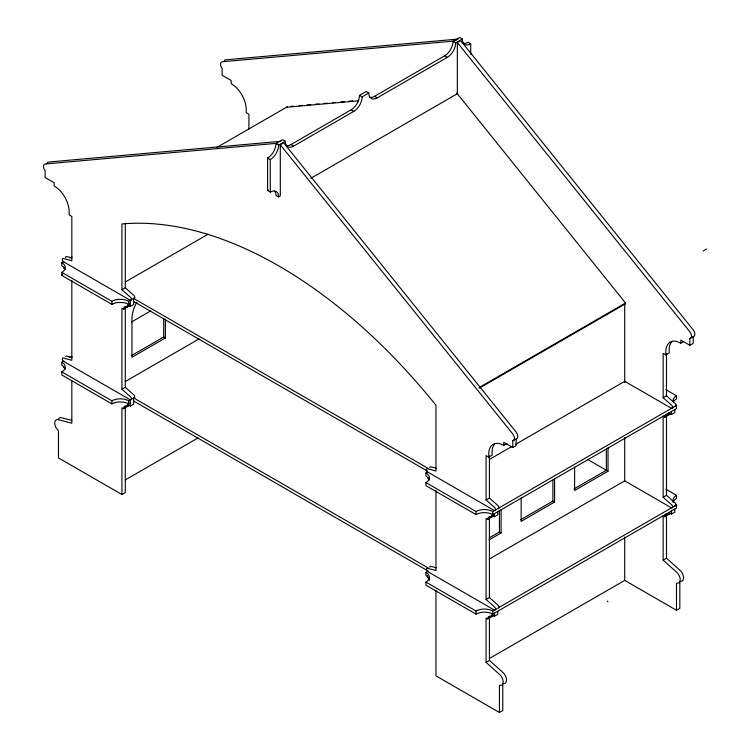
<?xml version="1.0" encoding="UTF-8"?>
<svg xmlns="http://www.w3.org/2000/svg" width="750" height="750" viewBox="0 0 750 750"><rect width="100%" height="100%" fill="white"/><g stroke="black" fill="none" stroke-linecap="round" stroke-linejoin="round"><path stroke-width="1.12" d="M456.75 93.028L625.556 303.019L624.722 304.209L624.722 382.613M504.731 683.522L505.491 683.044A7.162 4.134 60 0 0 503.812 673.331L489.422 660.422L489.422 617.231M216.778 147.487L287.475 106.678M65.138 269.653L64.369 268.012A11.812 6.816 0 0 0 61.809 265.8L61.809 262.716L63.825 261.544M69.881 258.047L71.906 256.884M125.278 406.988L125.278 492.619L121.941 494.55L121.941 407.756L123.609 408.722A5.672 3.272 60 0 1 127.622 406.406L127.622 404.475L130.294 406.022L130.294 399.844A1.988 1.153 60 0 0 131.456 399.019A1.988 1.153 60 0 0 130.453 396.778L121.941 389.241L121.941 308.231L123.609 309.197A5.672 3.272 60 0 1 127.622 306.881L127.622 304.95L130.294 306.497L130.294 300.319A1.988 1.153 60 0 0 131.456 299.494A1.988 1.153 60 0 0 130.453 297.253L121.941 289.716L121.941 223.95A444.103 256.406 60 0 1 435.966 405.253L435.966 471.019L427.453 468.731A1.988 1.153 60 0 0 426.45 469.8A1.988 1.153 60 0 0 427.613 471.984L494.428 510.553A1.988 1.153 60 0 0 495.6 509.728A1.988 1.153 60 0 0 494.587 507.488L486.075 499.95L486.075 455.587L488.756 457.134L488.756 454.041A21.262 12.272 60 0 1 499.894 443.747L503.784 445.406L503.784 442.322L512.803 447.525L516.15 445.594L516.15 438.844A4.8 2.775 60 0 0 516.15 432.094L283.631 142.847L280.294 144.769L280.294 195.938L278.616 196.903A11.812 6.816 -60 0 0 277.5 192.731L276.891 192.028A11.812 6.816 -60 0 0 270.272 192.084L267.6 190.538L267.6 158.044A11.812 6.816 -60 0 0 274.219 150.45L275.316 147.637A11.812 6.816 -60 0 0 275.944 143.578L282.628 139.725L285.3 141.263A11.812 6.816 -60 0 0 293.653 146.091L353.784 111.375A11.812 6.816 -60 0 0 360.413 103.772L361.5 100.959A11.812 6.816 -60 0 0 362.137 96.909L368.822 93.047A11.812 6.816 -60 0 0 369.459 96.375L370.547 97.922A11.812 6.816 -60 0 0 377.175 97.866L447.328 57.366A11.812 6.816 -60 0 0 455.681 42.9L462.356 39.047A11.812 6.816 -60 0 0 462.994 42.366L464.081 43.922A11.812 6.816 -60 0 0 470.709 43.866L470.709 54.309M285.9 145.491A11.812 6.816 -60 0 0 290.981 144.544L351.112 109.828A11.812 6.816 -60 0 0 357.741 102.234L358.828 99.422A11.812 6.816 -60 0 0 359.466 95.362L366.15 91.509L368.822 93.047M369.413 97.266A11.812 6.816 -60 0 0 374.503 96.328L444.656 55.819A11.812 6.816 -60 0 0 453.009 41.353L459.684 37.5L462.356 39.047M270.272 192.084L270.272 159.591A11.812 6.816 -60 0 0 276.891 151.988L277.987 149.184A11.812 6.816 -60 0 0 278.616 145.125L285.3 141.263M310.903 178.266L457.35 93.722L457.35 42.553L460.688 40.622L693.206 329.869A4.8 2.775 60 0 1 693.206 336.619L693.206 343.369L689.859 345.3L680.841 340.097L680.841 343.181L676.95 341.522A21.262 12.272 60 0 0 665.812 351.816L665.812 354.909L663.141 353.363L663.141 397.725L671.653 405.262A1.988 1.153 60 0 1 672.656 407.503A1.988 1.153 60 0 1 671.494 408.337L624.722 381.328L515.644 444.309M125.362 281.953L208.181 234.141M121.941 289.716L125.278 287.784L125.278 223.172M61.809 262.716A11.812 6.816 0 0 1 64.369 264.928L65.166 266.644A11.812 6.816 0 0 1 61.809 272.353L111.919 301.284A11.812 6.816 0 0 1 121.809 299.353L123.328 299.522A11.812 6.816 0 0 1 128.625 301.284L133.631 298.397A1.988 1.153 60 0 0 134.803 297.562A1.988 1.153 60 0 0 133.791 295.331L125.278 287.784M61.809 272.353L61.809 275.447L111.919 304.378A11.812 6.816 0 0 1 118.725 302.438L123.328 302.606A11.812 6.816 0 0 1 128.625 304.378L130.294 303.412M123.609 309.197L126.947 307.266A5.672 3.272 60 0 1 127.088 306.15M127.622 306.881L130.125 305.438M130.294 306.497L133.631 304.566L133.631 298.397M65.166 369.253L64.369 367.538A11.812 6.816 0 0 0 61.809 365.325L61.809 362.241L63.825 361.069M69.881 357.572L71.906 356.409M131.466 322.022L150.647 310.95M131.306 355.716L163.697 337.013L165.366 337.978L165.366 319.275M165.366 337.978L131.962 357.262L131.962 318.694A23.625 13.641 -60 0 1 136.856 302.231M125.362 381.478L199.088 338.906M121.941 389.241L125.278 387.309L125.278 307.462M61.809 362.241A11.812 6.816 0 0 1 64.369 364.453L65.166 366.169A11.812 6.816 0 0 1 61.809 371.878L111.919 400.809A11.812 6.816 0 0 1 121.809 398.878L123.328 399.047A11.812 6.816 0 0 1 128.625 400.809L133.631 397.922A1.988 1.153 60 0 0 134.803 397.087A1.988 1.153 60 0 0 133.791 394.856L125.278 387.309M61.809 371.878L61.809 374.972L111.919 403.903A11.812 6.816 0 0 1 118.725 401.962L123.328 402.131A11.812 6.816 0 0 1 128.625 403.903L130.294 402.938M123.609 408.722L126.947 406.791A5.672 3.272 60 0 1 127.088 405.675M127.622 406.406L129.291 405.441M130.294 406.022L133.631 404.091L133.631 397.922M125.362 479.887L198.075 437.906M703.228 250.95L706.566 249.028M479.109 387.572L625.547 303.028M479.288 388.172L625.725 303.637M429.3 479.962L429 479.091A11.812 6.816 0 0 0 425.944 476.034L425.944 472.95L427.613 471.984M503.784 445.406L507.122 443.475M680.841 343.181L683.353 341.737M512.803 447.525L512.803 440.775L516.15 438.844M689.859 345.3L689.859 338.55L693.206 336.619M488.756 457.134L492.094 455.203L492.094 452.119A21.262 12.272 60 0 1 495.197 443.381M665.812 354.909L669.15 352.978L669.15 349.894A21.262 12.272 60 0 1 672.253 341.156M489.384 459.469L511.603 446.644M486.075 499.95L489.422 498.019L489.422 455.991M663.141 397.725L666.478 395.794L666.478 353.766M425.944 472.95A11.812 6.816 0 0 1 429 476.006L429.3 476.878A11.812 6.816 0 0 1 425.944 482.587L476.053 511.519A11.812 6.816 0 0 1 485.953 509.578L488.925 510.047A11.812 6.816 0 0 1 492.759 511.519L676.5 405.441A11.812 6.816 0 0 1 675.478 404.766M425.944 482.587L425.944 485.672L476.053 514.603A11.812 6.816 0 0 1 485.953 512.672L488.925 513.131A11.812 6.816 0 0 1 492.759 514.603L676.5 408.525L676.5 405.441M435.966 490.688L435.966 570.544L427.453 568.256A1.988 1.153 60 0 0 426.45 569.325A1.988 1.153 60 0 0 427.613 571.509L494.428 610.078A1.988 1.153 60 0 0 495.6 609.253A1.988 1.153 60 0 0 494.587 607.013L486.075 599.475L486.075 518.466L487.753 519.431L491.091 517.5A5.672 3.272 60 0 1 491.231 516.384M487.753 519.431A5.672 3.272 60 0 1 491.756 517.116L494.259 515.672M489.384 558.994L624.722 480.853L671.494 507.863A1.988 1.153 60 0 0 672.656 507.028A1.988 1.153 60 0 0 671.653 504.788L663.141 497.25L663.141 416.241L664.809 417.206L668.147 415.275A5.672 3.272 60 0 1 668.288 414.159M664.809 417.206A5.672 3.272 60 0 1 668.812 414.891L671.325 413.447M491.756 517.116L491.756 515.184L494.428 516.731L497.775 514.8L497.775 511.716M668.812 414.891L668.812 412.959L671.494 414.506L674.831 412.575L674.831 409.491M429.403 580.378L429 578.616A11.812 6.816 0 0 0 425.944 575.559L425.944 572.475L427.613 571.509M489.319 537.816L499.444 531.966L501.112 532.931L501.112 509.55M520.5 519.806L552.891 501.103L554.559 502.069L554.559 478.697M573.947 488.953L606.347 470.25L608.016 471.216L608.016 447.834M488.962 539.944L501.112 532.931M554.559 502.069L521.156 521.362L521.156 497.981M608.016 471.216L574.612 490.5L574.612 467.119M486.075 599.475L489.422 597.544L489.422 517.697M663.141 497.25L666.478 495.319L666.478 415.472M425.944 572.475A11.812 6.816 0 0 1 429 575.531L429.3 576.403A11.812 6.816 0 0 1 425.944 582.112L476.053 611.044A11.812 6.816 0 0 1 485.953 609.103L488.925 609.572A11.812 6.816 0 0 1 492.759 611.044L496.941 608.634M498.816 607.547L676.5 504.966A11.812 6.816 0 0 1 675.478 504.291M425.944 582.112L425.944 585.197L476.053 614.128A11.812 6.816 0 0 1 485.953 612.197L488.925 612.656A11.812 6.816 0 0 1 492.759 614.128L676.5 508.05L676.5 504.966M502.781 684.694L502.781 710.569L499.444 712.5L499.444 685.5L502.153 684.975A7.162 4.134 60 0 0 500.466 675.253L486.075 662.353L486.075 617.991L487.753 618.956L491.091 617.025A5.672 3.272 60 0 1 491.231 615.909M487.753 618.956A5.672 3.272 60 0 1 491.756 616.641L494.259 615.197M679.837 581.344L679.837 608.344L676.5 610.275L676.5 583.275L679.209 582.75A7.162 4.134 60 0 0 677.531 573.028L663.141 560.128L663.141 515.766L664.809 516.731L668.147 514.8A5.672 3.272 60 0 1 668.456 513.206M664.809 516.731A5.672 3.272 60 0 1 668.812 514.416L670.491 513.45M491.756 616.641L491.756 614.709L494.428 616.256L497.775 614.325L497.775 611.241M668.812 514.416L668.812 512.484L671.494 514.031L674.831 512.1L674.831 509.016M489.384 658.519L624.712 580.388L624.722 537.084M486.075 662.353L489.422 660.422M663.141 560.128L666.478 558.197L666.478 515.006M680.869 581.475L682.547 580.819A7.162 4.134 60 0 0 680.869 571.106L666.478 558.197M290.953 106.369L293.287 106.153M299.081 105.638L302.597 105.328M307.219 104.916L310.744 104.597M315.347 104.184L318.891 103.875M323.475 103.463L327.028 103.144M332.766 102.628L335.175 102.412M340.894 101.906L344.484 101.588M349.022 101.175L352.631 100.856M286.472 107.259L358.472 100.828M280.959 141.3L48.441 162.066A4.8 2.775 60 0 0 47.091 163.022M277.622 143.231L45.103 163.997A4.8 2.775 60 0 0 45.103 170.747L45.103 177.497L54.122 182.709L54.122 185.794L58.013 188.634A21.262 12.272 60 0 1 69.159 211.791L69.159 214.875L71.831 216.422L71.831 260.784L63.319 258.497A1.988 1.153 60 0 0 62.306 259.566A1.988 1.153 60 0 0 63.478 261.75L130.294 300.319M502.781 683.569L503.812 683.7M71.831 420.366L60.778 417.544A7.162 4.134 60 0 0 58.528 418.959M71.981 258L66.656 256.566A1.988 1.153 60 0 0 65.653 257.541M71.981 357.525L66.656 356.091A1.988 1.153 60 0 0 65.738 356.559M436.116 468.234L430.8 466.8A1.988 1.153 60 0 0 429.797 467.597M436.116 567.759L430.8 566.325A1.988 1.153 60 0 0 429.788 567.3M470.709 43.866L468.038 42.319A11.812 6.816 -60 0 1 462.131 42.909M453.009 41.353L455.681 42.9M444.656 55.819L447.328 57.366M374.503 96.328L377.175 97.866M359.466 95.362L362.137 96.909M351.112 109.828L353.784 111.375M290.981 144.544L293.653 146.091M275.944 143.578L278.616 145.125M267.6 158.044L270.272 159.591M665.934 389.7L676.5 395.794L676.5 398.878A11.812 6.816 0 0 0 673.444 401.944M278.616 196.903L275.944 195.366A11.812 6.816 -60 0 0 274.828 191.184M665.934 489.225L676.5 495.319L676.5 498.403A11.812 6.816 0 0 0 673.144 502.341M587.691 459.478L605.934 470.006M624.722 580.378L676.5 610.275M133.387 298.247L428.166 468.441M133.387 301.341L427.153 470.944M63.478 267.919L65.259 268.95M427.613 478.153L429.394 479.184M607.959 601.791L607.106 601.106M133.387 397.772L428.166 567.966M133.387 400.866L428.166 571.05M130.294 399.844L63.478 361.275A1.988 1.153 60 0 1 62.306 359.091A1.988 1.153 60 0 1 63.319 358.022L71.831 360.309L71.831 280.453M63.478 367.444L65.259 368.475M429.394 578.709L427.613 577.678L427.613 575.625M121.941 494.55L58.462 457.903L58.462 430.903L55.762 427.247A7.162 4.134 60 0 1 57.441 419.475L71.831 423.188L71.831 381.159M499.444 712.5L435.966 675.853L435.966 590.212M666.478 395.794L674.991 403.341A1.988 1.153 60 0 1 675.994 405.572A1.988 1.153 60 0 1 674.831 406.406M666.478 495.319L674.991 502.866A1.988 1.153 60 0 1 675.994 505.097A1.988 1.153 60 0 1 674.831 505.931M489.422 498.019L497.934 505.566A1.988 1.153 60 0 1 498.938 507.797A1.988 1.153 60 0 1 497.775 508.631M489.422 597.544L497.934 605.091A1.988 1.153 60 0 1 498.938 607.322A1.988 1.153 60 0 1 497.775 608.156M457.35 42.553L689.859 331.8A4.8 2.775 60 0 1 689.859 338.55M280.294 144.769L512.803 434.025A4.8 2.775 60 0 1 512.803 440.775M673.444 402.384L673.144 401.512A11.812 6.816 0 0 1 676.5 395.794M673.444 501.909L673.144 501.038A11.812 6.816 0 0 1 676.5 495.319M671.494 411.422L671.494 414.506M671.494 510.947L671.494 514.031M624.722 437.616L624.722 480.909M606.347 449.203L606.347 470.25M552.891 480.066L552.891 501.103M499.444 510.928L499.444 531.966M494.428 513.647L494.428 516.731M494.428 613.172L494.428 616.256M492.759 511.519L492.759 514.603M492.759 611.044L492.759 614.128M476.053 511.519L476.053 514.603M476.053 611.044L476.053 614.128M248.888 129.375L248.888 114.197L246.216 112.659L246.216 109.566A21.262 12.272 60 0 0 235.069 86.409L231.178 83.569L231.178 80.484L222.159 75.272L222.159 68.522A4.8 2.775 60 0 1 222.159 61.772L454.678 41.006L458.016 39.075L225.506 59.85A4.8 2.775 60 0 0 224.034 61.041M163.697 318.309L163.697 337.013M128.625 301.284L128.625 304.378M128.625 400.809L128.625 403.903M111.919 301.284L111.919 304.378M111.919 400.809L111.919 403.903M46.828 163.837A4.8 2.775 60 0 1 46.884 163.537M62.822 274.772A11.812 6.816 0 0 1 61.809 275.447M267.6 190.538A11.812 6.816 -60 0 1 268.688 189.994"/></g></svg>
